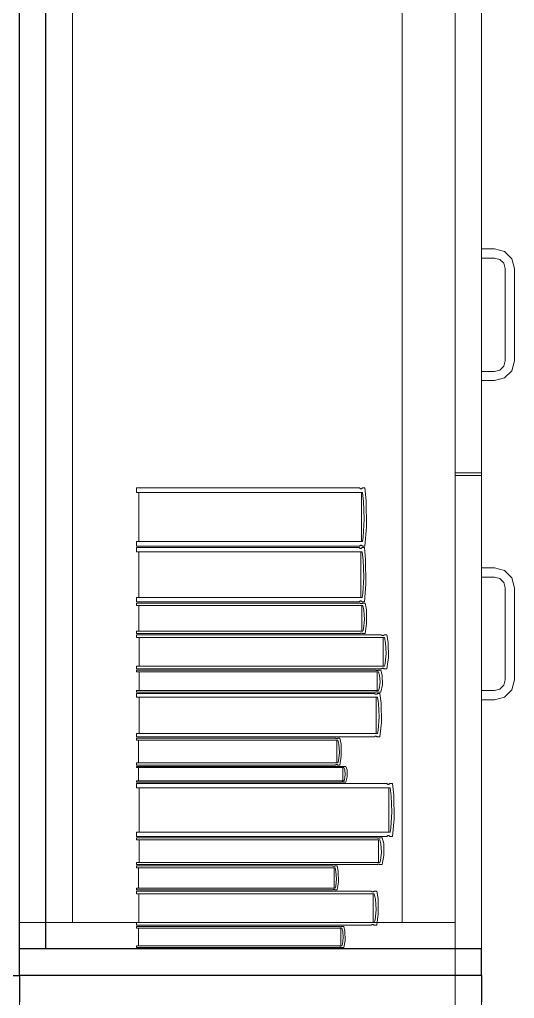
# Model space of a CAD drawing. Header units: inches. Extents: x -38 to 5698, y -33 to 92.
# Drawn here: x 110.563 to 110.938, y 12.115 to 12.857 of the extents above; entities that cross this region are included whole.
import ezdxf

# ---------------------------------------------------------------- set-up
doc = ezdxf.new("R2010")
doc.units = ezdxf.units.IN
doc.header["$MEASUREMENT"] = 0
doc.set_wipeout_variables(frame=1)
doc.linetypes.add('Wipeout_Contour', pattern=[1, 0, -1])
doc.layers.add('Interior - Mobiliario', color=7, linetype='Continuous')

msp = doc.modelspace()

# ---------------------------------------------------------------- linework, layer by layer
at = {"layer": 'Interior - Mobiliario', "color": 175, "linetype": 'Continuous', "lineweight": 13}
for p, q in [((110.58316, 12.15244), (110.58316, 13.61244)), ((110.89316, 13.61244), (110.89316, 12.15244)), ((110.60316, 13.59244), (110.60316, 12.17244)), ((110.85316, 12.17244), (110.85316, 13.59244)), ((110.89316, 13.59244), (110.89316, 12.17244)), ((110.89316, 12.87244), (110.89316, 12.51344)), ((110.91316, 12.87244), (110.91316, 12.51344)), ((110.92316, 12.68344), (110.91316, 12.68344)), ((110.91316, 12.68344), (110.91316, 12.67644)), ((110.93066, 12.68143), (110.92316, 12.68344)), ((110.93615, 12.67594), (110.93066, 12.68143)), ((110.91316, 12.67644), (110.92316, 12.67644)), ((110.92316, 12.67644), (110.92716, 12.67537)), ((110.92716, 12.67537), (110.93009, 12.67244)), ((110.93009, 12.67244), (110.93116, 12.66844)), ((110.93816, 12.66844), (110.93615, 12.67594)), ((110.93116, 12.66844), (110.93116, 12.59844)), ((110.93816, 12.59844), (110.93816, 12.66844)), ((110.93116, 12.59844), (110.93009, 12.59444)), ((110.93615, 12.59094), (110.93816, 12.59844)), ((110.92316, 12.59044), (110.91316, 12.59044)), ((110.91316, 12.59044), (110.91316, 12.58344)), ((110.92716, 12.59151), (110.92316, 12.59044)), ((110.93009, 12.59444), (110.92716, 12.59151)), ((110.93066, 12.58545), (110.93615, 12.59094)), ((110.91316, 12.58344), (110.92316, 12.58344)), ((110.92316, 12.58344), (110.93066, 12.58545)), ((110.91316, 12.51344), (110.89316, 12.51344)), ((110.91316, 12.51144), (110.89316, 12.51144)), ((110.65182, 12.49853), (110.65182, 12.50206)), ((110.65182, 12.50206), (110.82099, 12.50206)), ((110.82099, 12.50206), (110.82113, 12.50182)), ((110.82113, 12.50182), (110.82135, 12.50157)), ((110.82135, 12.50157), (110.82159, 12.5014)), ((110.82159, 12.5014), (110.82184, 12.50132)), ((110.82184, 12.50132), (110.8221, 12.50133)), ((110.8221, 12.50133), (110.82235, 12.50143)), ((110.82235, 12.50143), (110.82259, 12.50162)), ((110.82259, 12.50162), (110.82281, 12.50189)), ((110.82281, 12.50189), (110.8229, 12.50206)), ((110.8229, 12.50206), (110.82478, 12.50206)), ((110.82478, 12.50206), (110.82573, 12.49237)), ((110.82305, 12.49853), (110.65182, 12.49853)), ((110.65355, 12.46141), (110.65355, 12.49853)), ((110.82219, 12.49853), (110.82219, 12.46141)), ((110.82385, 12.49191), (110.82305, 12.49853)), ((110.82429, 12.47831), (110.82385, 12.49191)), ((110.82573, 12.49237), (110.82594, 12.47261)), ((110.82357, 12.46476), (110.82429, 12.47831)), ((110.82594, 12.47261), (110.82478, 12.45788)), ((110.82305, 12.46141), (110.82357, 12.46476)), ((110.65182, 12.45788), (110.65182, 12.46141)), ((110.65182, 12.46141), (110.82305, 12.46141)), ((110.82099, 12.45788), (110.65182, 12.45788)), ((110.65182, 12.45358), (110.65182, 12.45688)), ((110.65182, 12.45688), (110.82065, 12.45688)), ((110.82065, 12.45688), (110.82079, 12.45666)), ((110.82079, 12.45666), (110.82101, 12.45642)), ((110.82108, 12.45805), (110.82099, 12.45788)), ((110.82101, 12.45642), (110.82125, 12.45626)), ((110.8213, 12.45832), (110.82108, 12.45805)), ((110.82125, 12.45626), (110.8215, 12.45619)), ((110.82154, 12.4585), (110.8213, 12.45832)), ((110.82179, 12.45861), (110.82154, 12.4585)), ((110.82176, 12.4562), (110.82201, 12.45629)), ((110.82204, 12.45862), (110.82179, 12.45861)), ((110.82201, 12.45629), (110.82224, 12.45647)), ((110.82229, 12.45853), (110.82204, 12.45862)), ((110.82224, 12.45647), (110.82246, 12.45672)), ((110.82254, 12.45837), (110.82229, 12.45853)), ((110.82246, 12.45672), (110.82256, 12.45688)), ((110.82276, 12.45811), (110.82254, 12.45837)), ((110.82256, 12.45688), (110.82443, 12.45688)), ((110.8229, 12.45788), (110.82276, 12.45811)), ((110.82478, 12.45788), (110.8229, 12.45788)), ((110.82443, 12.45688), (110.82538, 12.44785)), ((110.82271, 12.45358), (110.65182, 12.45358)), ((110.65354, 12.41901), (110.65354, 12.45358)), ((110.8215, 12.45619), (110.82176, 12.4562)), ((110.82185, 12.45358), (110.82185, 12.41901)), ((110.8235, 12.44742), (110.82271, 12.45358)), ((110.82394, 12.43475), (110.8235, 12.44742)), ((110.82538, 12.44785), (110.82559, 12.42944)), ((110.91316, 12.44144), (110.92316, 12.44144)), ((110.91316, 12.43444), (110.91316, 12.44144)), ((110.92316, 12.44144), (110.93066, 12.43943)), ((110.82322, 12.42213), (110.82394, 12.43475)), ((110.92316, 12.43444), (110.91316, 12.43444)), ((110.92716, 12.43337), (110.92316, 12.43444)), ((110.93066, 12.43943), (110.93615, 12.43394)), ((110.82559, 12.42944), (110.82443, 12.41572)), ((110.93009, 12.43044), (110.92716, 12.43337)), ((110.93116, 12.42644), (110.93009, 12.43044)), ((110.93615, 12.43394), (110.93816, 12.42644)), ((110.82271, 12.41901), (110.82322, 12.42213)), ((110.93116, 12.35644), (110.93116, 12.42644)), ((110.93816, 12.42644), (110.93816, 12.35644)), ((110.65182, 12.41572), (110.65182, 12.41901)), ((110.65182, 12.41901), (110.82271, 12.41901)), ((110.82065, 12.41572), (110.65182, 12.41572)), ((110.65182, 12.41287), (110.65182, 12.41472)), ((110.65182, 12.41472), (110.82122, 12.41472)), ((110.82329, 12.41287), (110.65182, 12.41287)), ((110.65355, 12.39347), (110.65355, 12.41287)), ((110.82074, 12.41588), (110.82065, 12.41572)), ((110.82096, 12.41613), (110.82074, 12.41588)), ((110.8212, 12.4163), (110.82096, 12.41613)), ((110.82145, 12.4164), (110.8212, 12.4163)), ((110.82122, 12.41472), (110.82136, 12.4146)), ((110.82136, 12.4146), (110.82159, 12.41446)), ((110.8217, 12.41641), (110.82145, 12.4164)), ((110.82159, 12.41446), (110.82183, 12.41438)), ((110.82195, 12.41633), (110.8217, 12.41641)), ((110.82183, 12.41438), (110.82208, 12.41433)), ((110.82219, 12.41618), (110.82195, 12.41633)), ((110.82208, 12.41433), (110.82234, 12.41434)), ((110.82242, 12.41594), (110.82219, 12.41618)), ((110.82234, 12.41434), (110.82259, 12.41439)), ((110.82256, 12.41572), (110.82242, 12.41594)), ((110.82242, 12.41287), (110.82242, 12.39347)), ((110.82443, 12.41572), (110.82256, 12.41572)), ((110.82259, 12.41439), (110.82282, 12.41449)), ((110.82282, 12.41449), (110.82304, 12.41463)), ((110.82304, 12.41463), (110.82314, 12.41472)), ((110.82314, 12.41472), (110.82502, 12.41472)), ((110.82409, 12.40941), (110.82329, 12.41287)), ((110.82502, 12.41472), (110.82597, 12.40965)), ((110.82453, 12.40231), (110.82409, 12.40941)), ((110.82597, 12.40965), (110.82619, 12.39933)), ((110.8238, 12.39523), (110.82453, 12.40231)), ((110.82619, 12.39933), (110.82502, 12.39163)), ((110.65182, 12.39163), (110.65182, 12.39347)), ((110.65182, 12.39347), (110.82329, 12.39347)), ((110.82122, 12.39163), (110.65182, 12.39163)), ((110.65182, 12.38857), (110.65182, 12.39063)), ((110.65182, 12.39063), (110.83735, 12.39063)), ((110.82132, 12.39172), (110.82122, 12.39163)), ((110.82154, 12.39186), (110.82132, 12.39172)), ((110.82177, 12.39195), (110.82154, 12.39186)), ((110.82202, 12.39201), (110.82177, 12.39195)), ((110.82228, 12.39201), (110.82202, 12.39201)), ((110.82253, 12.39197), (110.82228, 12.39201)), ((110.82277, 12.39188), (110.82253, 12.39197)), ((110.823, 12.39175), (110.82277, 12.39188)), ((110.82314, 12.39163), (110.823, 12.39175)), ((110.82502, 12.39163), (110.82314, 12.39163)), ((110.82329, 12.39347), (110.8238, 12.39523)), ((110.83735, 12.39063), (110.83751, 12.39049)), ((110.83751, 12.39049), (110.83775, 12.39034)), ((110.83775, 12.39034), (110.83802, 12.39024)), ((110.83802, 12.39024), (110.83829, 12.3902)), ((110.83829, 12.3902), (110.83857, 12.3902)), ((110.83857, 12.3902), (110.83885, 12.39026)), ((110.83885, 12.39026), (110.83911, 12.39037)), ((110.83911, 12.39037), (110.83935, 12.39053)), ((110.83935, 12.39053), (110.83945, 12.39063)), ((110.83945, 12.39063), (110.84152, 12.39063)), ((110.84152, 12.39063), (110.84255, 12.38498)), ((110.83962, 12.38857), (110.65182, 12.38857)), ((110.65371, 12.36694), (110.65371, 12.38857)), ((110.83867, 12.38857), (110.83867, 12.36694)), ((110.84049, 12.38471), (110.83962, 12.38857)), ((110.84097, 12.37679), (110.84049, 12.38471)), ((110.84255, 12.38498), (110.84279, 12.37347)), ((110.84018, 12.3689), (110.84097, 12.37679)), ((110.83962, 12.36694), (110.84018, 12.3689)), ((110.84279, 12.37347), (110.84152, 12.36489)), ((110.65182, 12.36489), (110.65182, 12.36694)), ((110.65182, 12.36694), (110.83962, 12.36694)), ((110.83735, 12.36489), (110.65182, 12.36489)), ((110.65182, 12.36254), (110.65182, 12.36389)), ((110.65182, 12.36389), (110.83291, 12.36389)), ((110.83512, 12.36254), (110.65182, 12.36254)), ((110.65367, 12.34846), (110.65367, 12.36254)), ((110.83291, 12.36389), (110.83306, 12.3638)), ((110.83306, 12.3638), (110.8333, 12.3637)), ((110.8333, 12.3637), (110.83356, 12.36364)), ((110.83356, 12.36364), (110.83383, 12.3636)), ((110.83383, 12.3636), (110.8341, 12.36361)), ((110.8341, 12.36361), (110.83437, 12.36365)), ((110.8342, 12.36254), (110.8342, 12.34846)), ((110.83437, 12.36365), (110.83462, 12.36372)), ((110.83462, 12.36372), (110.83486, 12.36382)), ((110.83486, 12.36382), (110.83496, 12.36389)), ((110.83496, 12.36389), (110.83697, 12.36389)), ((110.83597, 12.36003), (110.83512, 12.36254)), ((110.83644, 12.35487), (110.83597, 12.36003)), ((110.83697, 12.36389), (110.83799, 12.36021)), ((110.83746, 12.36499), (110.83735, 12.36489)), ((110.8377, 12.36514), (110.83746, 12.36499)), ((110.83796, 12.36525), (110.8377, 12.36514)), ((110.83823, 12.36531), (110.83796, 12.36525)), ((110.83799, 12.36021), (110.83822, 12.35271)), ((110.83851, 12.36532), (110.83823, 12.36531)), ((110.83879, 12.36527), (110.83851, 12.36532)), ((110.83905, 12.36517), (110.83879, 12.36527)), ((110.8393, 12.36502), (110.83905, 12.36517)), ((110.83945, 12.36489), (110.8393, 12.36502)), ((110.84152, 12.36489), (110.83945, 12.36489)), ((110.83567, 12.34973), (110.83644, 12.35487)), ((110.83822, 12.35271), (110.83697, 12.34712)), ((110.92716, 12.34951), (110.93009, 12.35244)), ((110.93009, 12.35244), (110.93116, 12.35644)), ((110.93816, 12.35644), (110.93615, 12.34894)), ((110.65182, 12.34712), (110.65182, 12.34846)), ((110.65182, 12.34846), (110.83512, 12.34846)), ((110.83291, 12.34712), (110.65182, 12.34712)), ((110.65182, 12.3435), (110.65182, 12.34612)), ((110.65182, 12.34612), (110.83211, 12.34612)), ((110.83211, 12.34612), (110.83226, 12.34594)), ((110.83226, 12.34594), (110.8325, 12.34576)), ((110.8325, 12.34576), (110.83276, 12.34563)), ((110.83276, 12.34563), (110.83303, 12.34557)), ((110.83301, 12.34718), (110.83291, 12.34712)), ((110.83325, 12.34729), (110.83301, 12.34718)), ((110.83303, 12.34557), (110.8333, 12.34558)), ((110.8335, 12.34736), (110.83325, 12.34729)), ((110.8333, 12.34558), (110.83356, 12.34565)), ((110.83377, 12.3474), (110.8335, 12.34736)), ((110.83356, 12.34565), (110.83382, 12.34579)), ((110.83404, 12.3474), (110.83377, 12.3474)), ((110.83382, 12.34579), (110.83405, 12.34599)), ((110.83431, 12.34737), (110.83404, 12.3474)), ((110.83405, 12.34599), (110.83415, 12.34612)), ((110.83415, 12.34612), (110.83616, 12.34612)), ((110.83457, 12.34731), (110.83431, 12.34737)), ((110.83481, 12.34721), (110.83457, 12.34731)), ((110.83496, 12.34712), (110.83481, 12.34721)), ((110.83697, 12.34712), (110.83496, 12.34712)), ((110.83512, 12.34846), (110.83567, 12.34973)), ((110.83616, 12.34612), (110.83717, 12.33893)), ((110.91316, 12.34844), (110.92316, 12.34844)), ((110.91316, 12.34144), (110.91316, 12.34844)), ((110.92316, 12.34844), (110.92716, 12.34951)), ((110.93615, 12.34894), (110.93066, 12.34345)), ((110.83431, 12.3435), (110.65182, 12.3435)), ((110.65366, 12.31595), (110.65366, 12.3435)), ((110.83339, 12.3435), (110.83339, 12.31595)), ((110.83516, 12.33858), (110.83431, 12.3435)), ((110.83563, 12.32849), (110.83516, 12.33858)), ((110.83717, 12.33893), (110.8374, 12.32426)), ((110.92316, 12.34144), (110.91316, 12.34144)), ((110.93066, 12.34345), (110.92316, 12.34144)), ((110.83486, 12.31843), (110.83563, 12.32849)), ((110.8374, 12.32426), (110.83616, 12.31332)), ((110.65182, 12.31332), (110.65182, 12.31595)), ((110.65182, 12.31595), (110.83431, 12.31595)), ((110.83431, 12.31595), (110.83486, 12.31843)), ((110.83211, 12.31332), (110.65182, 12.31332)), ((110.65182, 12.31069), (110.65182, 12.31232)), ((110.65182, 12.31232), (110.80255, 12.31232)), ((110.80439, 12.31069), (110.65182, 12.31069)), ((110.65336, 12.29357), (110.65336, 12.31069)), ((110.80255, 12.31232), (110.80267, 12.31221)), ((110.80267, 12.31221), (110.80287, 12.3121)), ((110.80287, 12.3121), (110.80309, 12.31202)), ((110.80309, 12.31202), (110.80331, 12.31198)), ((110.80331, 12.31198), (110.80354, 12.31199)), ((110.80354, 12.31199), (110.80376, 12.31203)), ((110.80362, 12.31069), (110.80362, 12.29357)), ((110.80376, 12.31203), (110.80397, 12.31212)), ((110.80397, 12.31212), (110.80417, 12.31224)), ((110.80417, 12.31224), (110.80426, 12.31232)), ((110.80426, 12.31232), (110.80593, 12.31232)), ((110.8051, 12.30764), (110.80439, 12.31069)), ((110.80593, 12.31232), (110.80677, 12.30785)), ((110.80677, 12.30785), (110.80697, 12.29874)), ((110.83221, 12.31345), (110.83211, 12.31332)), ((110.83245, 12.31365), (110.83221, 12.31345)), ((110.8327, 12.31379), (110.83245, 12.31365)), ((110.83297, 12.31386), (110.8327, 12.31379)), ((110.83324, 12.31387), (110.83297, 12.31386)), ((110.83351, 12.31381), (110.83324, 12.31387)), ((110.83376, 12.31368), (110.83351, 12.31381)), ((110.834, 12.3135), (110.83376, 12.31368)), ((110.83415, 12.31332), (110.834, 12.3135)), ((110.83616, 12.31332), (110.83415, 12.31332)), ((110.80485, 12.29512), (110.80549, 12.30137)), ((110.80549, 12.30137), (110.8051, 12.30764)), ((110.65182, 12.29194), (110.65182, 12.29357)), ((110.65182, 12.29357), (110.80439, 12.29357)), ((110.80439, 12.29357), (110.80485, 12.29512)), ((110.80697, 12.29874), (110.80593, 12.29194)), ((110.80255, 12.29194), (110.65182, 12.29194)), ((110.65182, 12.28998), (110.65182, 12.29094)), ((110.65182, 12.29094), (110.80696, 12.29094)), ((110.80886, 12.28998), (110.65182, 12.28998)), ((110.6534, 12.27987), (110.6534, 12.28998)), ((110.80263, 12.29202), (110.80255, 12.29194)), ((110.80283, 12.29215), (110.80263, 12.29202)), ((110.80304, 12.29223), (110.80283, 12.29215)), ((110.80326, 12.29228), (110.80304, 12.29223)), ((110.80349, 12.29228), (110.80326, 12.29228)), ((110.80371, 12.29225), (110.80349, 12.29228)), ((110.80393, 12.29217), (110.80371, 12.29225)), ((110.80413, 12.29205), (110.80393, 12.29217)), ((110.80426, 12.29194), (110.80413, 12.29205)), ((110.80593, 12.29194), (110.80426, 12.29194)), ((110.80696, 12.29094), (110.80709, 12.29088)), ((110.80709, 12.29088), (110.8073, 12.29081)), ((110.8073, 12.29081), (110.80752, 12.29076)), ((110.80752, 12.29076), (110.80775, 12.29074)), ((110.80775, 12.29074), (110.80798, 12.29074)), ((110.80798, 12.29074), (110.80821, 12.29077)), ((110.80806, 12.28998), (110.80806, 12.27987)), ((110.80821, 12.29077), (110.80843, 12.29082)), ((110.80843, 12.29082), (110.80863, 12.2909)), ((110.80863, 12.2909), (110.80872, 12.29094)), ((110.80872, 12.29094), (110.81044, 12.29094)), ((110.80959, 12.28818), (110.80886, 12.28998)), ((110.80999, 12.28447), (110.80959, 12.28818)), ((110.81044, 12.29094), (110.81131, 12.2883)), ((110.81131, 12.2883), (110.81151, 12.28292)), ((110.65182, 12.2789), (110.65182, 12.27987)), ((110.65182, 12.27987), (110.80886, 12.27987)), ((110.80696, 12.2789), (110.65182, 12.2789)), ((110.80705, 12.27895), (110.80696, 12.2789)), ((110.80725, 12.27902), (110.80705, 12.27895)), ((110.80747, 12.27907), (110.80725, 12.27902)), ((110.8077, 12.2791), (110.80747, 12.27907)), ((110.80793, 12.27911), (110.8077, 12.2791)), ((110.80816, 12.27908), (110.80793, 12.27911)), ((110.80838, 12.27904), (110.80816, 12.27908)), ((110.80859, 12.27897), (110.80838, 12.27904)), ((110.80872, 12.2789), (110.80859, 12.27897)), ((110.81044, 12.2789), (110.80872, 12.2789)), ((110.80886, 12.27987), (110.80933, 12.28078)), ((110.80933, 12.28078), (110.80999, 12.28447)), ((110.81151, 12.28292), (110.81044, 12.2789)), ((110.65182, 12.2747), (110.65182, 12.2779)), ((110.65182, 12.2779), (110.84157, 12.2779)), ((110.84389, 12.2747), (110.65182, 12.2747)), ((110.65376, 12.24105), (110.65376, 12.2747)), ((110.84157, 12.2779), (110.84173, 12.27769)), ((110.84173, 12.27769), (110.84198, 12.27746)), ((110.84198, 12.27746), (110.84225, 12.27731)), ((110.84225, 12.27731), (110.84253, 12.27723)), ((110.84253, 12.27723), (110.84282, 12.27724)), ((110.84282, 12.27724), (110.8431, 12.27734)), ((110.84292, 12.2747), (110.84292, 12.24105)), ((110.8431, 12.27734), (110.84336, 12.2775)), ((110.84336, 12.2775), (110.84361, 12.27775)), ((110.84361, 12.27775), (110.84372, 12.2779)), ((110.84372, 12.2779), (110.84583, 12.2779)), ((110.84478, 12.2687), (110.84389, 12.2747)), ((110.84583, 12.2779), (110.84689, 12.26912)), ((110.84527, 12.25637), (110.84478, 12.2687)), ((110.84689, 12.26912), (110.84713, 12.25121)), ((110.84446, 12.24409), (110.84527, 12.25637)), ((110.84713, 12.25121), (110.84583, 12.23785)), ((110.65182, 12.23785), (110.65182, 12.24105)), ((110.65182, 12.24105), (110.84389, 12.24105)), ((110.84389, 12.24105), (110.84446, 12.24409)), ((110.84157, 12.23785), (110.65182, 12.23785)), ((110.65182, 12.23521), (110.65182, 12.23685)), ((110.65182, 12.23685), (110.83397, 12.23685)), ((110.83619, 12.23521), (110.65182, 12.23521)), ((110.65368, 12.21804), (110.65368, 12.23521)), ((110.83397, 12.23685), (110.83412, 12.23674)), ((110.83412, 12.23674), (110.83436, 12.23662)), ((110.83436, 12.23662), (110.83462, 12.23655)), ((110.83462, 12.23655), (110.83489, 12.23651)), ((110.83489, 12.23651), (110.83517, 12.23651)), ((110.83517, 12.23651), (110.83544, 12.23656)), ((110.83526, 12.23521), (110.83526, 12.21804)), ((110.83544, 12.23656), (110.83569, 12.23665)), ((110.83569, 12.23665), (110.83593, 12.23677)), ((110.83593, 12.23677), (110.83603, 12.23685)), ((110.83603, 12.23685), (110.83806, 12.23685)), ((110.83705, 12.23215), (110.83619, 12.23521)), ((110.83806, 12.23685), (110.83908, 12.23237)), ((110.84168, 12.23801), (110.84157, 12.23785)), ((110.84192, 12.23825), (110.84168, 12.23801)), ((110.84219, 12.23842), (110.84192, 12.23825)), ((110.84247, 12.23851), (110.84219, 12.23842)), ((110.84275, 12.23852), (110.84247, 12.23851)), ((110.84304, 12.23845), (110.84275, 12.23852)), ((110.84331, 12.23829), (110.84304, 12.23845)), ((110.84356, 12.23807), (110.84331, 12.23829)), ((110.84372, 12.23785), (110.84356, 12.23807)), ((110.84583, 12.23785), (110.84372, 12.23785)), ((110.83752, 12.22586), (110.83705, 12.23215)), ((110.83908, 12.23237), (110.83931, 12.22322)), ((110.83619, 12.21804), (110.83675, 12.21959)), ((110.83675, 12.21959), (110.83752, 12.22586)), ((110.83931, 12.22322), (110.83806, 12.2164)), ((110.65182, 12.2164), (110.65182, 12.21804)), ((110.65182, 12.21804), (110.83619, 12.21804)), ((110.83397, 12.2164), (110.65182, 12.2164)), ((110.65182, 12.21395), (110.65182, 12.2154)), ((110.65182, 12.2154), (110.80043, 12.2154)), ((110.80225, 12.21395), (110.65182, 12.21395)), ((110.65334, 12.19866), (110.65334, 12.21395)), ((110.80043, 12.2154), (110.80056, 12.2153)), ((110.80056, 12.2153), (110.80076, 12.2152)), ((110.80076, 12.2152), (110.80097, 12.21513)), ((110.80097, 12.21513), (110.80119, 12.2151)), ((110.80119, 12.2151), (110.80141, 12.2151)), ((110.80141, 12.2151), (110.80163, 12.21514)), ((110.80149, 12.21395), (110.80149, 12.19866)), ((110.80163, 12.21514), (110.80184, 12.21522)), ((110.80184, 12.21522), (110.80203, 12.21533)), ((110.80203, 12.21533), (110.80212, 12.2154)), ((110.80212, 12.2154), (110.80377, 12.2154)), ((110.80295, 12.21122), (110.80225, 12.21395)), ((110.80377, 12.2154), (110.8046, 12.21141)), ((110.8046, 12.21141), (110.80479, 12.20327)), ((110.83407, 12.21648), (110.83397, 12.2164)), ((110.83431, 12.2166), (110.83407, 12.21648)), ((110.83456, 12.21669), (110.83431, 12.2166)), ((110.83483, 12.21674), (110.83456, 12.21669)), ((110.83511, 12.21674), (110.83483, 12.21674)), ((110.83538, 12.21671), (110.83511, 12.21674)), ((110.83564, 12.21663), (110.83538, 12.21671)), ((110.83588, 12.21651), (110.83564, 12.21663)), ((110.83603, 12.2164), (110.83588, 12.21651)), ((110.83806, 12.2164), (110.83603, 12.2164)), ((110.8027, 12.20004), (110.80333, 12.20562)), ((110.80333, 12.20562), (110.80295, 12.21122)), ((110.65182, 12.19721), (110.65182, 12.19866)), ((110.65182, 12.19866), (110.80225, 12.19866)), ((110.80043, 12.19721), (110.65182, 12.19721)), ((110.80052, 12.19728), (110.80043, 12.19721)), ((110.80071, 12.19739), (110.80052, 12.19728)), ((110.80092, 12.19747), (110.80071, 12.19739)), ((110.80114, 12.19751), (110.80092, 12.19747)), ((110.80136, 12.19751), (110.80114, 12.19751)), ((110.80158, 12.19748), (110.80136, 12.19751)), ((110.8018, 12.19741), (110.80158, 12.19748)), ((110.80199, 12.1973), (110.8018, 12.19741)), ((110.80212, 12.19721), (110.80199, 12.1973)), ((110.80377, 12.19721), (110.80212, 12.19721)), ((110.80225, 12.19866), (110.8027, 12.20004)), ((110.80479, 12.20327), (110.80377, 12.19721)), ((110.65182, 12.19416), (110.65182, 12.19621)), ((110.65182, 12.19621), (110.82981, 12.19621)), ((110.83198, 12.19416), (110.65182, 12.19416)), ((110.65364, 12.17261), (110.65364, 12.19416)), ((110.82981, 12.19621), (110.82996, 12.19607)), ((110.82996, 12.19607), (110.83019, 12.19592)), ((110.83019, 12.19592), (110.83045, 12.19583)), ((110.83045, 12.19583), (110.83071, 12.19578)), ((110.83071, 12.19578), (110.83098, 12.19578)), ((110.83098, 12.19578), (110.83124, 12.19584)), ((110.83107, 12.19416), (110.83107, 12.17261)), ((110.83124, 12.19584), (110.83149, 12.19595)), ((110.83149, 12.19595), (110.83172, 12.19611)), ((110.83172, 12.19611), (110.83183, 12.19621)), ((110.83183, 12.19621), (110.8338, 12.19621)), ((110.83282, 12.19031), (110.83198, 12.19416)), ((110.83328, 12.18242), (110.83282, 12.19031)), ((110.8338, 12.19621), (110.8348, 12.19058)), ((110.8348, 12.19058), (110.83503, 12.17911)), ((110.83252, 12.17455), (110.83328, 12.18242)), ((110.83198, 12.17261), (110.83252, 12.17455)), ((110.83503, 12.17911), (110.8338, 12.17055)), ((110.85316, 12.17244), (110.60316, 12.17244)), ((110.65182, 12.17055), (110.65182, 12.17261)), ((110.65182, 12.17261), (110.83198, 12.17261)), ((110.82981, 12.17055), (110.65182, 12.17055)), ((110.65182, 12.16826), (110.65182, 12.16955)), ((110.65182, 12.16955), (110.80542, 12.16955)), ((110.8073, 12.16826), (110.65182, 12.16826)), ((110.80542, 12.16955), (110.80555, 12.16947)), ((110.80555, 12.16947), (110.80575, 12.16938)), ((110.80575, 12.16938), (110.80597, 12.16931)), ((110.80597, 12.16931), (110.8062, 12.16928)), ((110.8062, 12.16928), (110.80643, 12.16929)), ((110.80643, 12.16929), (110.80666, 12.16932)), ((110.80666, 12.16932), (110.80688, 12.16939)), ((110.80688, 12.16939), (110.80708, 12.16949)), ((110.80708, 12.16949), (110.80716, 12.16955)), ((110.80716, 12.16955), (110.80887, 12.16955)), ((110.80802, 12.16585), (110.8073, 12.16826)), ((110.80887, 12.16955), (110.80973, 12.16602)), ((110.82991, 12.17065), (110.82981, 12.17055)), ((110.83014, 12.17081), (110.82991, 12.17065)), ((110.83039, 12.17092), (110.83014, 12.17081)), ((110.83065, 12.17098), (110.83039, 12.17092)), ((110.83092, 12.17098), (110.83065, 12.17098)), ((110.83119, 12.17094), (110.83092, 12.17098)), ((110.83144, 12.17084), (110.83119, 12.17094)), ((110.83168, 12.17069), (110.83144, 12.17084)), ((110.83183, 12.17055), (110.83168, 12.17069)), ((110.8338, 12.17055), (110.83183, 12.17055)), ((110.89316, 12.17244), (110.85316, 12.17244)), ((110.80842, 12.16089), (110.80802, 12.16585)), ((110.80973, 12.16602), (110.80992, 12.15881)), ((110.89316, 12.15244), (110.58316, 12.15244))]:
    msp.add_line(p, q, dxfattribs=at)

# ---------------------------------------------------------------- wipeouts: each hides what was drawn before it
at = {"color": 254, "linetype": 'Wipeout_Contour', "lineweight": 0, "ltscale": 3289.54668}
msp.add_wipeout([(110.91316, 12.11244), (110.91316, 12.13244), (110.56316, 12.13244), (110.56316, 12.11244)], dxfattribs=at).dxf.layer = 'Interior - Mobiliario'

# ---------------------------------------------------------------- next in the draw order: linework, layer by layer
at = {"layer": 'Interior - Mobiliario', "color": 175, "linetype": 'Continuous', "lineweight": 30}
for p, q in [((110.91316, 12.13244), (110.56316, 12.13244)), ((110.56316, 12.13244), (110.56316, 12.11244)), ((110.91316, 12.13244), (110.91316, 12.11244))]:
    msp.add_line(p, q, dxfattribs=at)
at = {"layer": 'Interior - Mobiliario', "color": 175, "linetype": 'Continuous', "lineweight": 13}
for p, q in [((110.56316, 12.13244), (110.56316, 12.11244)), ((110.91316, 12.13244), (110.56316, 12.13244)), ((110.56316, 12.13244), (110.56316, 12.09244)), ((110.89316, 12.13244), (110.56316, 12.13244)), ((110.56316, 10.63244), (110.56316, 12.13244)), ((110.56316, 12.13244), (110.91316, 12.13244)), ((110.89316, 12.09244), (110.89316, 12.13244)), ((110.91316, 12.11244), (110.91316, 12.13244)), ((110.91316, 12.13244), (110.91316, 10.63244))]:
    msp.add_line(p, q, dxfattribs=at)

# ---------------------------------------------------------------- next in the draw order: wipeouts: each hides what was drawn before it
at = {"color": 254, "linetype": 'Wipeout_Contour', "lineweight": 0, "ltscale": 3288.934251}
msp.add_wipeout([(110.58316, 13.61244), (110.56316, 13.61244), (110.56316, 12.15244), (110.58316, 12.15244)], dxfattribs=at).dxf.layer = 'Interior - Mobiliario'

# ---------------------------------------------------------------- next in the draw order: linework, layer by layer
at = {"layer": 'Interior - Mobiliario', "color": 175, "linetype": 'Continuous', "lineweight": 30}
for p, q in [((110.56316, 12.15244), (110.56316, 13.61244)), ((110.58316, 12.15244), (110.58316, 13.61244)), ((110.58316, 12.15244), (110.56316, 12.15244))]:
    msp.add_line(p, q, dxfattribs=at)
at = {"layer": 'Interior - Mobiliario', "color": 175, "linetype": 'Continuous', "lineweight": 13}
for p, q in [((110.56316, 12.15244), (110.56316, 13.61244)), ((110.58316, 13.61244), (110.58316, 12.15244)), ((110.56316, 12.17244), (110.56316, 13.59244)), ((110.60316, 12.17244), (110.56316, 12.17244)), ((110.58316, 12.15244), (110.56316, 12.15244))]:
    msp.add_line(p, q, dxfattribs=at)

# ---------------------------------------------------------------- next in the draw order: wipeouts: each hides what was drawn before it
at = {"color": 254, "linetype": 'Wipeout_Contour', "lineweight": 0, "ltscale": 3289.54786}
msp.add_wipeout([(110.91316, 12.15244), (110.56316, 12.15244), (110.56316, 12.13244), (110.91316, 12.13244)], dxfattribs=at).dxf.layer = 'Interior - Mobiliario'

# ---------------------------------------------------------------- next in the draw order: linework, layer by layer
at = {"layer": 'Interior - Mobiliario', "color": 175, "linetype": 'Continuous', "lineweight": 13}
for p, q in [((110.56316, 13.63244), (110.56316, 12.13244)), ((110.91316, 12.13244), (110.91316, 13.63244)), ((110.56316, 12.15244), (110.56316, 13.61244)), ((110.58316, 12.15244), (110.58316, 13.61244)), ((110.58316, 12.15244), (110.58316, 13.61244)), ((110.58316, 12.15244), (110.58316, 13.61244)), ((110.89316, 13.61244), (110.89316, 12.15244)), ((110.89316, 13.61244), (110.89316, 12.15244)), ((110.91316, 13.61244), (110.91316, 12.15244)), ((110.91316, 13.61244), (110.91316, 12.15244)), ((110.89316, 12.15244), (110.89316, 12.51144)), ((110.91316, 12.15244), (110.91316, 12.51144)), ((110.56316, 12.13244), (110.56316, 12.17244)), ((110.65339, 12.15473), (110.65339, 12.16826)), ((110.80651, 12.16826), (110.80651, 12.15473)), ((110.89316, 12.17244), (110.89316, 12.13244)), ((110.80776, 12.15595), (110.80842, 12.16089)), ((110.56316, 12.15244), (110.91316, 12.15244)), ((110.56316, 12.13244), (110.56316, 12.15244)), ((110.91316, 12.15244), (110.56316, 12.15244)), ((110.91316, 12.15244), (110.58316, 12.15244)), ((110.89316, 12.15244), (110.58316, 12.15244)), ((110.89316, 12.15244), (110.58316, 12.15244)), ((110.65182, 12.15344), (110.65182, 12.15473)), ((110.65182, 12.15473), (110.8073, 12.15473)), ((110.80542, 12.15344), (110.65182, 12.15344)), ((110.80551, 12.1535), (110.80542, 12.15344)), ((110.80571, 12.1536), (110.80551, 12.1535)), ((110.80592, 12.15367), (110.80571, 12.1536)), ((110.80615, 12.1537), (110.80592, 12.15367)), ((110.80638, 12.15371), (110.80615, 12.1537)), ((110.80661, 12.15368), (110.80638, 12.15371)), ((110.80683, 12.15362), (110.80661, 12.15368)), ((110.80703, 12.15352), (110.80683, 12.15362)), ((110.80716, 12.15344), (110.80703, 12.15352)), ((110.80887, 12.15344), (110.80716, 12.15344)), ((110.8073, 12.15473), (110.80776, 12.15595)), ((110.80992, 12.15881), (110.80887, 12.15344)), ((110.91316, 12.15244), (110.89316, 12.15244)), ((110.91316, 12.15244), (110.91316, 12.13244)), ((110.91316, 12.13244), (110.56316, 12.13244)), ((110.89316, 12.13244), (110.56316, 12.13244)), ((110.56316, 12.13244), (110.91316, 12.13244))]:
    msp.add_line(p, q, dxfattribs=at)
at = {"layer": 'Interior - Mobiliario', "color": 175, "linetype": 'Continuous', "lineweight": 30}
for p, q in [((110.56316, 12.13244), (110.56316, 12.15244)), ((110.91316, 12.15244), (110.56316, 12.15244)), ((110.91316, 12.13244), (110.91316, 12.15244)), ((110.91316, 12.13244), (110.56316, 12.13244))]:
    msp.add_line(p, q, dxfattribs=at)

# ---------------------------------------------------------------- next in the draw order: wipeouts: each hides what was drawn before it
at = {"color": 254, "linetype": 'Wipeout_Contour', "lineweight": 0, "ltscale": 3288.146833}
msp.add_wipeout([(110.21316, 12.11244), (110.56316, 12.11244), (110.56316, 12.13244), (110.21316, 12.13244)], dxfattribs=at).dxf.layer = 'Interior - Mobiliario'

# ---------------------------------------------------------------- next in the draw order: linework, layer by layer
at = {"layer": 'Interior - Mobiliario', "color": 175, "linetype": 'Continuous', "lineweight": 30}
for p, q in [((110.21316, 12.13244), (110.56316, 12.13244)), ((110.56316, 12.13244), (110.56316, 12.11244))]:
    msp.add_line(p, q, dxfattribs=at)
at = {"layer": 'Interior - Mobiliario', "color": 175, "linetype": 'Continuous', "lineweight": 13}
for p, q in [((110.21316, 12.13244), (110.56316, 12.13244)), ((110.56316, 12.13244), (110.21316, 12.13244)), ((110.23316, 12.13244), (110.56316, 12.13244)), ((110.56316, 12.13244), (110.56316, 12.11244)), ((110.56316, 12.13244), (110.56316, 12.09244)), ((110.56316, 10.63244), (110.56316, 12.13244))]:
    msp.add_line(p, q, dxfattribs=at)

doc.saveas('drawing.dxf')
